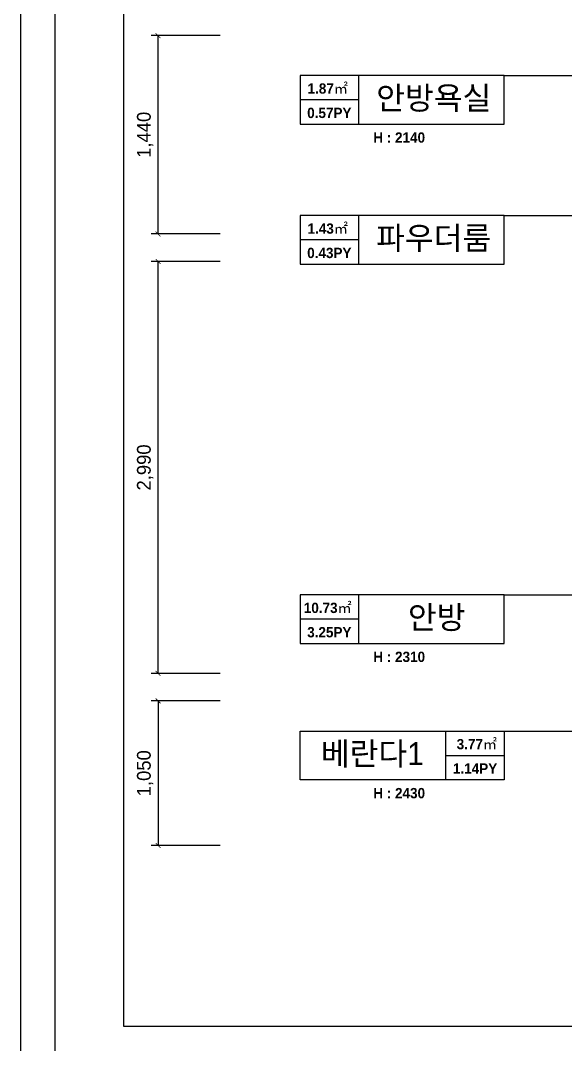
# Model space of a CAD drawing. Header units: inches. Extents: x 4374 to 164780, y 597 to 50243.
# Drawn here: x 4874 to 8835, y 35886 to 43320 of the extents above; entities that cross this region are included whole.
import ezdxf
from ezdxf.enums import TextEntityAlignment as Align

# ---------------------------------------------------------------- set-up
doc = ezdxf.new("R2010")
doc.units = ezdxf.units.IN
doc.header["$LTSCALE"] = 50
doc.header["$MEASUREMENT"] = 0
doc.header["$PDSIZE"] = 700.071425
for name, color, linetype in [('0-ELC TEXT', 7, 'Continuous'), ('03-TEXT', 3, 'Continuous'), ('06-FUR', 6, 'Continuous'), ('07-DIM', 5, 'Continuous'), ('F-SYM', 7, 'Continuous'), ('FORM(YOURNAME)-11', 1, 'Continuous')]:
    doc.layers.add(name, color=color, linetype=linetype)
doc.styles.add('YOURNAME', font='HY울릉도M.TTF')
doc.styles.add('넥슨고딕', font='NEXONLv1GothicBold.ttf')
doc.styles.add('마감재', font='stylu.ttf')
doc.styles.add('코레일둥고', font='Korail_Round_Gothic_Medium.ttf')
doc.dimstyles.new('벽치수 Copy of DIM-50', dxfattribs={"dimscale": 50, "dimtxt": 2, "dimasz": 0.7, "dimexe": 1, "dimexo": 1, "dimgap": 0.7, "dimtad": 1, "dimdec": 0, "dimzin": 1, "dimdsep": 46, "dimlunit": 6, "dimtxsty": '마감재', "dimblk": 'ARCHTICK', "dimcen": -0.09, "dimclrd": 256, "dimclre": 256, "dimclrt": 3, "dimadec": 0, "dimazin": 0, "dimtfac": 1, "dimtdec": 0, "dimtix": 1, "dimtmove": 2, "dimatfit": 0, "dimldrblk": 'ARCHTICK', "dimfxl": 0, "dimtolj": 1, "dimtzin": 0, "dimarcsym": 0})

# ---------------------------------------------------------------- blocks, each defined once
blk = doc.blocks.new('FORM-PLAN')
at = {"layer": 'Defpoints', "color": 158}
for points in [[(-71444, -2285), (10556, -2285), (10556, 55115), (-71444, 55115)], [(-69444, 53115), (-64, 53115), (-64, 1215), (-69444, 1215)]]:
    blk.add_lwpolyline(points, close=True, dxfattribs=at)
at = {"layer": 'FORM(YOURNAME)-11', "color": 250}
blk.add_lwpolyline([(-72444, -3285), (11556, -3285), (11556, 56115), (-72444, 56115)], close=True, dxfattribs=at)
at = {"layer": 'FORM(YOURNAME)-11', "color": 3, "style": 'YOURNAME'}
for tag, height, p in [('1', 450, (9905, 18188)), ('2', 450, (9905, 17544)), ('3', 450, (9905, 16257)), ('4', 450, (9905, 14326)), ('5', 515, (9905, 12009)), ('6', 515, (9905, 9757)), ('7', 515, (9905, 7504)), ('8', 515, (9905, 5252)), ('9', 515, (9905, 2999)), ('10', 515, (5655, 811)), ('11', 515, (9905, 747)), ('12', 515, (5655, -1441)), ('13', 515, (9905, -1441))]:
    blk.add_attdef(tag, text='', height=height, dxfattribs=at).set_placement(p, align=Align.MIDDLE_RIGHT)
blk = doc.blocks.new('*U577')
at = {"layer": 'F-SYM', "xscale": 0.2500000000000001, "yscale": 0.2500000000000001, "zscale": 0.2500000000000001}
blk.add_blockref('FORM-PLAN', (22985.5, 35713.8), dxfattribs=at)
blk = doc.blocks.new('_ArchTick')
at = {"color": 0, "linetype": 'ByBlock', "const_width": 0.15}
blk.add_lwpolyline([(-0.5, -0.5), (0.5, 0.5)], dxfattribs=at)
blk = doc.blocks.new('*D86')
at = {"layer": '07-DIM', "lineweight": -2}
for p, q in [((6324.4, 38380.1), (5824.4, 38380.1)), ((5874.4, 38380.1), (5874.4, 37330.1)), ((6324.4, 37330.1), (5824.4, 37330.1))]:
    blk.add_line(p, q, dxfattribs=at)
at = {"layer": 'Defpoints', "color": 0}
for p in [(6374.4, 38380.1), (5874.4, 37330.1), (6374.4, 37330.1)]:
    blk.add_point(p, dxfattribs=at)
at = {"layer": '07-DIM', "lineweight": -2, "xscale": 35, "yscale": 35, "zscale": 35}
for p, rotation in [((5874.4, 38380.1), 90), ((5874.4, 37330.1), 270)]:
    blk.add_blockref('_ArchTick', p, dxfattribs=dict(at, rotation=rotation))
at = {"layer": '07-DIM', "color": 3, "insert": (5780.1, 37855.1), "char_height": 100, "attachment_point": 5, "rotation": 90, "style": '마감재'}
blk.add_mtext('\\A1;1,050', dxfattribs=at)
blk = doc.blocks.new('*D72')
at = {"layer": '07-DIM', "lineweight": -2}
for p, q in [((6324.4, 41570.1), (5824.4, 41570.1)), ((5874.4, 38580.1), (5874.4, 41570.1)), ((6324.4, 38580.1), (5824.4, 38580.1))]:
    blk.add_line(p, q, dxfattribs=at)
at = {"layer": 'Defpoints', "color": 0}
for p in [(5874.4, 41570.1), (6374.4, 41570.1), (6374.4, 38580.1)]:
    blk.add_point(p, dxfattribs=at)
at = {"layer": '07-DIM', "lineweight": -2, "xscale": 35, "yscale": 35, "zscale": 35}
for p, rotation in [((5874.4, 41570.1), 90), ((5874.4, 38580.1), 270)]:
    blk.add_blockref('_ArchTick', p, dxfattribs=dict(at, rotation=rotation))
at = {"layer": '07-DIM', "color": 3, "insert": (5780.1, 40075.1), "char_height": 100, "attachment_point": 5, "rotation": 90, "style": '마감재'}
blk.add_mtext('\\A1;2,990', dxfattribs=at)
blk = doc.blocks.new('*D73')
at = {"layer": '07-DIM', "lineweight": -2}
for p, q in [((6324.4, 43210.1), (5824.4, 43210.1)), ((5874.4, 41770.1), (5874.4, 43210.1)), ((6324.4, 41770.1), (5824.4, 41770.1))]:
    blk.add_line(p, q, dxfattribs=at)
at = {"layer": 'Defpoints', "color": 0}
for p in [(5874.4, 43210.1), (6374.4, 43210.1), (6374.4, 41770.1)]:
    blk.add_point(p, dxfattribs=at)
at = {"layer": '07-DIM', "lineweight": -2, "xscale": 35, "yscale": 35, "zscale": 35}
for p, rotation in [((5874.4, 43210.1), 90), ((5874.4, 41770.1), 270)]:
    blk.add_blockref('_ArchTick', p, dxfattribs=dict(at, rotation=rotation))
at = {"layer": '07-DIM', "color": 3, "insert": (5780.1, 42490.1), "char_height": 100, "attachment_point": 5, "rotation": 90, "style": '마감재'}
blk.add_mtext('\\A1;1,440', dxfattribs=at)

msp = doc.modelspace()

# ---------------------------------------------------------------- linework, layer by layer
at = {"layer": '0-ELC TEXT'}
for p, q in [((7332, 42566.6), (7332, 42920.4)), ((8389.2, 42920.4), (9594.5, 42920.4)), ((7332, 42743.5), (6907.4, 42743.5)), ((7332, 41550), (7332, 41903.8)), ((8389.2, 41903.8), (10999.6, 41903.8)), ((7332, 41726.9), (6907.4, 41726.9)), ((7332, 38796.4), (7332, 39150.1)), ((8389.2, 39150.1), (10333.4, 39150.1)), ((7332, 38973.3), (6907.4, 38973.3)), ((7964.6, 37806.9), (7964.6, 38160.6)), ((8389.2, 38160.6), (10333.4, 38160.6)), ((7964.6, 37983.8), (8389.2, 37983.8))]:
    msp.add_line(p, q, dxfattribs=at)
for points in [[(8389.2, 42920.4), (6907.4, 42920.4), (6907.4, 42566.6), (8389.2, 42566.6)], [(8389.2, 41903.8), (6907.4, 41903.8), (6907.4, 41550), (8389.2, 41550)], [(8389.2, 39150.1), (6907.4, 39150.1), (6907.4, 38796.4), (8389.2, 38796.4)], [(6907.4, 38160.6), (8389.2, 38160.6), (8389.2, 37806.9), (6907.4, 37806.9)]]:
    msp.add_lwpolyline(points, close=True, dxfattribs=at)

# ---------------------------------------------------------------- block references
at = {"layer": '06-FUR'}
msp.add_blockref('*U577', (0, 0), dxfattribs=at)

# ---------------------------------------------------------------- texts
at = {"layer": '03-TEXT'}
for s, height, style, p in [('1.87㎡', 75, '넥슨고딕', (7106.8, 42788.6)), ('안방욕실', 166.67, '코레일둥고', (7877.1, 42674.1)), ('0.57PY', 75, '넥슨고딕', (7118.4, 42611.7)), ('H : 2140', 75, '넥슨고딕', (7625.9, 42432.9)), ('1.43㎡', 75, '넥슨고딕', (7106.8, 41772)), ('파우더룸', 166.67, '코레일둥고', (7877.1, 41657.5)), ('0.43PY', 75, '넥슨고딕', (7118.4, 41595.1)), ('10.73㎡', 75, '넥슨고딕', (7106.8, 39018.3)), ('안방', 166.67, '코레일둥고', (7898.2, 38903.8)), ('3.25PY', 75, '넥슨고딕', (7118.4, 38841.5)), ('H : 2310', 75, '넥슨고딕', (7625.9, 38662.7)), ('베란다1', 166.67, '코레일둥고', (7431.5, 37914.3)), ('3.77㎡', 75, '넥슨고딕', (8190.2, 38028.9)), ('1.14PY', 75, '넥슨고딕', (8177.4, 37852)), ('H : 2430', 75, '넥슨고딕', (7625.9, 37673.2))]:
    msp.add_text(s, height=height, dxfattribs=dict(at, style=style)).set_placement(p, align=Align.CENTER)

# ---------------------------------------------------------------- dimensions: what is measured, and where the dimension line sits
at = {"layer": '07-DIM'}
for base, p1, p2, picture, middle in [((5874.4, 43210.1), (6374.4, 41770.1), (6374.4, 43210.1), '*D73', (5780.1, 42490.1)), ((5874.4, 41570.1), (6374.4, 38580.1), (6374.4, 41570.1), '*D72', (5780.1, 40075.1)), ((5874.4, 37330.1), (6374.4, 38380.1), (6374.4, 37330.1), '*D86', (5780.1, 37855.1))]:
    dim = msp.add_linear_dim(base=base, p1=p1, p2=p2, angle=90, dimstyle='벽치수 Copy of DIM-50', dxfattribs=at)
    dim.commit()
    dim.dimension.update_dxf_attribs({"geometry": picture, "text_midpoint": middle})

doc.saveas('drawing.dxf')
